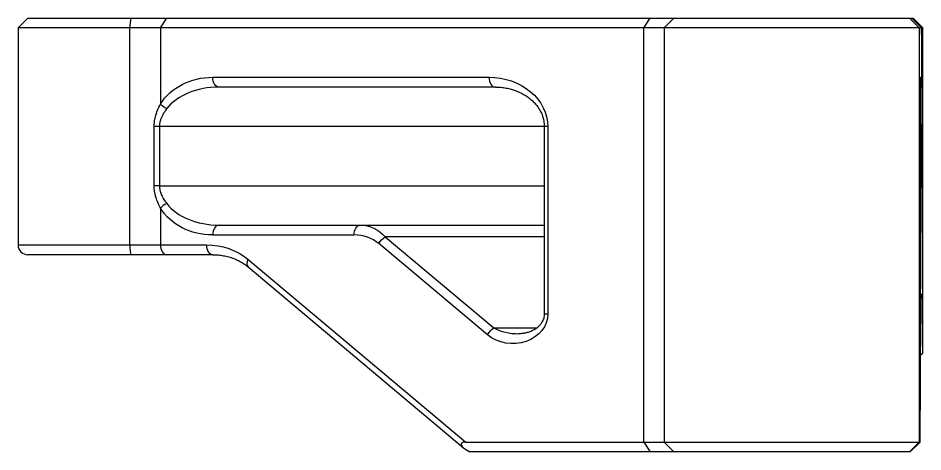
# Model space of a CAD drawing. Extents: x 0.3 to 19.3, y 0 to 10.9.
# Drawn here: x 3.328 to 3.93, y 10.619 to 10.907 of the extents above; entities that cross this region are included whole.
import ezdxf

# ---------------------------------------------------------------- set-up
doc = ezdxf.new("R2010")
doc.units = 0
doc.header["$LTSCALE"] = 0.5
doc.header["$MEASUREMENT"] = 0
doc.layers.add('TANGENT_LINES', color=7, linetype='CONTINUOUS')
doc.layers.add('VISIBLE', color=7, linetype='CONTINUOUS')

msp = doc.modelspace()

# ---------------------------------------------------------------- linework, layer by layer
at = {"layer": 'TANGENT_LINES'}
for p, q in [((3.40265, 10.90069), (3.4035, 10.90725)), ((3.42299, 10.90069), (3.42722, 10.90725)), ((3.74431, 10.90069), (3.74855, 10.90725)), ((3.7578, 10.90069), (3.76428, 10.90725)), ((3.9274, 10.90069), (3.92084, 10.90725)), ((3.40265, 10.75633), (3.40265, 10.90069)), ((3.42299, 10.90069), (3.42299, 10.84996)), ((3.74431, 10.6251), (3.74431, 10.90069)), ((3.7578, 10.90069), (3.7578, 10.6251)), ((3.9274, 10.90069), (3.9274, 10.6251)), ((3.45778, 10.86788), (3.64144, 10.86788)), ((3.92792, 10.86751), (3.92829, 10.86788)), ((3.92794, 10.86788), (3.92795, 10.86788)), ((3.92778, 10.84819), (3.9284, 10.84819)), ((3.41881, 10.7957), (3.41881, 10.83507)), ((3.42231, 10.83507), (3.41881, 10.83507)), ((3.42231, 10.83507), (3.42231, 10.7957)), ((3.67816, 10.83507), (3.42231, 10.83507)), ((3.68048, 10.83507), (3.67816, 10.83507)), ((3.68048, 10.83507), (3.68048, 10.7103)), ((3.42231, 10.7957), (3.41881, 10.7957)), ((3.42231, 10.7957), (3.67816, 10.7957)), ((3.42299, 10.78081), (3.42299, 10.75633)), ((3.92777, 10.78088), (3.9284, 10.78088)), ((3.55163, 10.76289), (3.45778, 10.76289)), ((3.67816, 10.76177), (3.57241, 10.76177)), ((3.57241, 10.76177), (3.6447, 10.70102)), ((3.92832, 10.76205), (3.92777, 10.76257)), ((3.32837, 10.75633), (3.40265, 10.75633)), ((3.40265, 10.75633), (3.42299, 10.75633)), ((3.42299, 10.75633), (3.45359, 10.75633)), ((3.64049, 10.69638), (3.5682, 10.75713)), ((3.92828, 10.75713), (3.92777, 10.75749)), ((3.48119, 10.74672), (3.62593, 10.6251)), ((3.92865, 10.72352), (3.92865, 10.72352)), ((3.68048, 10.7103), (3.67816, 10.7103)), ((3.6447, 10.70102), (3.67312, 10.70102)), ((3.92795, 10.69638), (3.9278, 10.69649)), ((3.74431, 10.6251), (3.74855, 10.61854)), ((3.7578, 10.6251), (3.76428, 10.61854)), ((3.9274, 10.6251), (3.92084, 10.61854))]:
    msp.add_line(p, q, dxfattribs=at)
at = {"layer": 'TANGENT_LINES', "extrusion": (0, 0, -1)}
for centre, major_axis, ratio, start_param, end_param in [((3.45778, 10.83507), (-0.03904, 0), 0.840305, 0.47103, 1.570796), ((3.46201, 10.86788), (0, -0.00656), 0.645744, 0, 1.570796), ((3.64144, 10.83507), (-0.03904, 0), 0.840305, 1.570796, 3.141593), ((3.42722, 10.84996), (0.00561, -0.0034), 0.401452, 1.337595, 2.155849), ((3.45778, 10.7957), (-0.03904, 0), 0.840305, 10.995574, 12.095341), ((3.55587, 10.76289), (0, -0.00656), 0.645744, 1.570796, 3.141593), ((3.55587, 10.74321), (0, -0.02625), 0.891185, 9.424778, 10.210176), ((3.57244, 10.75713), (-0.00422, -0.00502), 0.543492, 1.142385, 2.139928), ((3.45359, 10.72352), (-0.03904, 0), 0.840305, 1.570796, 2.356194), ((3.65706, 10.7103), (-0.02343, 0), 0.840305, 9.424778, 11.780972), ((3.64473, 10.69638), (-0.00422, -0.00502), 0.543492, 1.142385, 2.139928)]:
    msp.add_ellipse(centre, major_axis=major_axis, ratio=ratio, start_param=start_param, end_param=end_param, dxfattribs=at)
at = {"layer": 'TANGENT_LINES'}
for centre, major_axis, ratio, start_param, end_param in [((3.64568, 10.86788), (0, 0.00656), 0.645744, 1.570796, 3.141593), ((3.46201, 10.83507), (-0.03908, 0), 0.671635, 10.995574, 12.095341), ((3.42722, 10.78081), (0.00561, 0.0034), 0.401452, 1.337595, 2.155849), ((3.46201, 10.7957), (-0.03908, 0), 0.671635, 0.47103, 1.570796), ((3.46201, 10.76289), (0, 0.00656), 0.645744, 12.566371, 14.137167), ((3.55163, 10.74321), (0.02343, 0), 0.840305, 0.785398, 1.570796), ((3.4035, 10.75633), (0, 0.00656), 0.129221, 1.570796, 3.141593), ((3.42722, 10.75633), (0, 0.00656), 0.645744, 1.570796, 3.141593), ((3.45782, 10.75633), (0, 0.00656), 0.645744, 1.570796, 3.141593), ((3.48543, 10.74672), (0.00422, 0.00502), 0.543492, 1.999207, 3.141593), ((3.66129, 10.7103), (-0.02346, 0), 0.559358, 0.785398, 1.570609)]:
    msp.add_ellipse(centre, major_axis=major_axis, ratio=ratio, start_param=start_param, end_param=end_param, dxfattribs=at)
for points, knots in [([(3.41881, 10.83507), (3.41885, 10.83617), (3.41895, 10.83838), (3.4196, 10.84164), (3.42101, 10.84597), (3.42233, 10.84863), (3.42299, 10.84996)], [0, 0, 0, 0, 0.229513, 0.460952, 0.730769, 1, 1, 1, 1]), ([(3.42719, 10.84698), (3.42647, 10.846), (3.425, 10.844), (3.42325, 10.84032), (3.42265, 10.83834), (3.42231, 10.83601), (3.42231, 10.83533), (3.42231, 10.83507)], [0, 0, 0, 0, 0.246869, 0.50058, 0.688253, 0.879236, 1, 1, 1, 1]), ([(3.42299, 10.78081), (3.42244, 10.78191), (3.42133, 10.78413), (3.41999, 10.78784), (3.41921, 10.79083), (3.41881, 10.7942), (3.41881, 10.79527), (3.41881, 10.7957)], [0, 0, 0, 0, 0.221631, 0.447633, 0.65325, 0.861954, 1, 1, 1, 1]), ([(3.42231, 10.7957), (3.42231, 10.79536), (3.42232, 10.79449), (3.42278, 10.79183), (3.4237, 10.78939), (3.42527, 10.78643), (3.42655, 10.78467), (3.42719, 10.78379)], [0, 0, 0, 0, 0.135082, 0.33849, 0.544548, 0.772599, 1, 1, 1, 1])]:
    msp.add_open_spline(points, degree=3, knots=knots, dxfattribs=at)
at = {"layer": 'VISIBLE'}
for p, q in [((3.33493, 10.90725), (3.32837, 10.90069)), ((3.33493, 10.90725), (3.4035, 10.90725)), ((3.4035, 10.90725), (3.42722, 10.90725)), ((3.42722, 10.90725), (3.74855, 10.90725)), ((3.74855, 10.90725), (3.76428, 10.90725)), ((3.76428, 10.90725), (3.92084, 10.90725)), ((3.92084, 10.90725), (3.92246, 10.90725)), ((3.92246, 10.90725), (3.92289, 10.90725)), ((3.92246, 10.90725), (3.92901, 10.90069)), ((3.92289, 10.90683), (3.92289, 10.90725)), ((3.92289, 10.90725), (3.92328, 10.90725)), ((3.92289, 10.90725), (3.92946, 10.90069)), ((3.92328, 10.90725), (3.92984, 10.90069)), ((3.32837, 10.90069), (3.32837, 10.75633)), ((3.40265, 10.90069), (3.32837, 10.90069)), ((3.42299, 10.90069), (3.40265, 10.90069)), ((3.74431, 10.90069), (3.42299, 10.90069)), ((3.7578, 10.90069), (3.74431, 10.90069)), ((3.9274, 10.90069), (3.7578, 10.90069)), ((3.92901, 10.90069), (3.9274, 10.90069)), ((3.92906, 10.89141), (3.92901, 10.90069)), ((3.92946, 10.90069), (3.92925, 10.86132)), ((3.92984, 10.90069), (3.92946, 10.90069)), ((3.92984, 10.68415), (3.92984, 10.90069)), ((3.92906, 10.86132), (3.92906, 10.89141)), ((3.92795, 10.86788), (3.92829, 10.86788)), ((3.64568, 10.86132), (3.46201, 10.86132)), ((3.92906, 10.86151), (3.92925, 10.86132)), ((3.92925, 10.86132), (3.92906, 10.86132)), ((3.9284, 10.84819), (3.9284, 10.78088)), ((3.67816, 10.83507), (3.67816, 10.7103)), ((3.92777, 10.7103), (3.92777, 10.83507)), ((3.46201, 10.76945), (3.55587, 10.76945)), ((3.55587, 10.76945), (3.67816, 10.76945)), ((3.92828, 10.75713), (3.92795, 10.69638)), ((3.4035, 10.74977), (3.33493, 10.74977)), ((3.42722, 10.74977), (3.4035, 10.74977)), ((3.45782, 10.74977), (3.42722, 10.74977)), ((3.48121, 10.7417), (3.62453, 10.62126)), ((3.92925, 10.72352), (3.92861, 10.72288)), ((3.92865, 10.72352), (3.92925, 10.72352)), ((3.92925, 10.72352), (3.92946, 10.68415)), ((3.92802, 10.6251), (3.92848, 10.71007)), ((3.92946, 10.68415), (3.92833, 10.68302)), ((3.92984, 10.68415), (3.92833, 10.68263)), ((3.92946, 10.68415), (3.92984, 10.68415)), ((3.62593, 10.6251), (3.74431, 10.6251)), ((3.74431, 10.6251), (3.7578, 10.6251)), ((3.7578, 10.6251), (3.9274, 10.6251)), ((3.92802, 10.6251), (3.92147, 10.61854)), ((3.9274, 10.6251), (3.92802, 10.6251)), ((3.74855, 10.61854), (3.6287, 10.61854)), ((3.76428, 10.61854), (3.74855, 10.61854)), ((3.92084, 10.61854), (3.76428, 10.61854)), ((3.92147, 10.61854), (3.92084, 10.61854))]:
    msp.add_line(p, q, dxfattribs=at)
msp.add_arc((3.33493, 10.75633), 0.00656, 180, 270, dxfattribs=at)
at = {"layer": 'VISIBLE', "extrusion": (0, 0, -1)}
for centre, major_axis, start_param, end_param in [((3.92795, 10.83507), (0, -0.03281), 1.570796, 3.141593), ((3.92829, 10.84819), (0, -0.01969), 9.424778, 10.995574), ((3.92829, 10.78088), (0, -0.01969), 10.995574, 12.272056), ((3.92865, 10.67759), (0, -0.04593), 2.356194, 3.141593), ((3.92788, 10.7103), (0, -0.01969), 11.780972, 14.137167)]:
    msp.add_ellipse(centre, major_axis=major_axis, ratio=0.005392, start_param=start_param, end_param=end_param, dxfattribs=at)
at = {"layer": 'VISIBLE'}
msp.add_ellipse((3.92865, 10.81539), major_axis=(0, 0.021), ratio=0.005392, dxfattribs=at)
for centre, major_axis, ratio, start_param, end_param in [((3.92835, 10.74321), (0, 0.01969), 0.005392, 0.294315, 0.785398), ((3.63798, 10.61854), (-0.01515, 0.00552), 0.234164, 11.995178, 13.565974)]:
    msp.add_ellipse(centre, major_axis=major_axis, ratio=ratio, start_param=start_param, end_param=end_param, dxfattribs=at)
for points, knots in [([(3.64568, 10.86132), (3.64621, 10.86132), (3.6475, 10.86131), (3.65113, 10.86101), (3.65453, 10.86037), (3.65794, 10.85942), (3.66113, 10.85819), (3.66411, 10.85671), (3.66683, 10.85501), (3.66927, 10.85313), (3.67141, 10.85112), (3.67323, 10.849), (3.67475, 10.84681), (3.67597, 10.8446), (3.6769, 10.84239), (3.67757, 10.84016), (3.67799, 10.83807), (3.67816, 10.83587), (3.67816, 10.83529), (3.67816, 10.83507)], [0, 0, 0, 0, 0.047939, 0.116497, 0.184715, 0.252342, 0.319157, 0.384959, 0.449572, 0.512851, 0.574687, 0.635012, 0.693808, 0.751115, 0.807042, 0.86177, 0.915559, 0.968731, 1, 1, 1, 1]), ([(3.45782, 10.74977), (3.45835, 10.74977), (3.45965, 10.74976), (3.46328, 10.74946), (3.46667, 10.74882), (3.47009, 10.74787), (3.47328, 10.74664), (3.47625, 10.74517), (3.47898, 10.74347), (3.48048, 10.74228), (3.48121, 10.7417)], [0, 0, 0, 0, 0.093944, 0.228296, 0.36198, 0.494507, 0.625442, 0.754392, 0.881012, 1, 1, 1, 1]), ([(3.67816, 10.7103), (3.67816, 10.71011), (3.67815, 10.70963), (3.67798, 10.70823), (3.6776, 10.7069), (3.677, 10.70549), (3.67613, 10.70405), (3.67508, 10.70271), (3.67358, 10.70134), (3.67325, 10.70109), (3.67314, 10.701)], [0, 0, 0, 0, 0.087622, 0.216294, 0.346654, 0.480957, 0.621062, 0.767972, 0.921858, 1, 1, 1, 1]), ([(3.67314, 10.701), (3.67272, 10.70069), (3.67179, 10.70001), (3.66975, 10.69891), (3.66746, 10.69805), (3.66508, 10.69745), (3.66246, 10.69718), (3.66162, 10.69718), (3.66129, 10.69718)], [0, 0, 0, 0, 0.148608, 0.324684, 0.505577, 0.690073, 0.876906, 1, 1, 1, 1])]:
    msp.add_open_spline(points, degree=3, knots=knots, dxfattribs=at)

doc.saveas('drawing.dxf')
